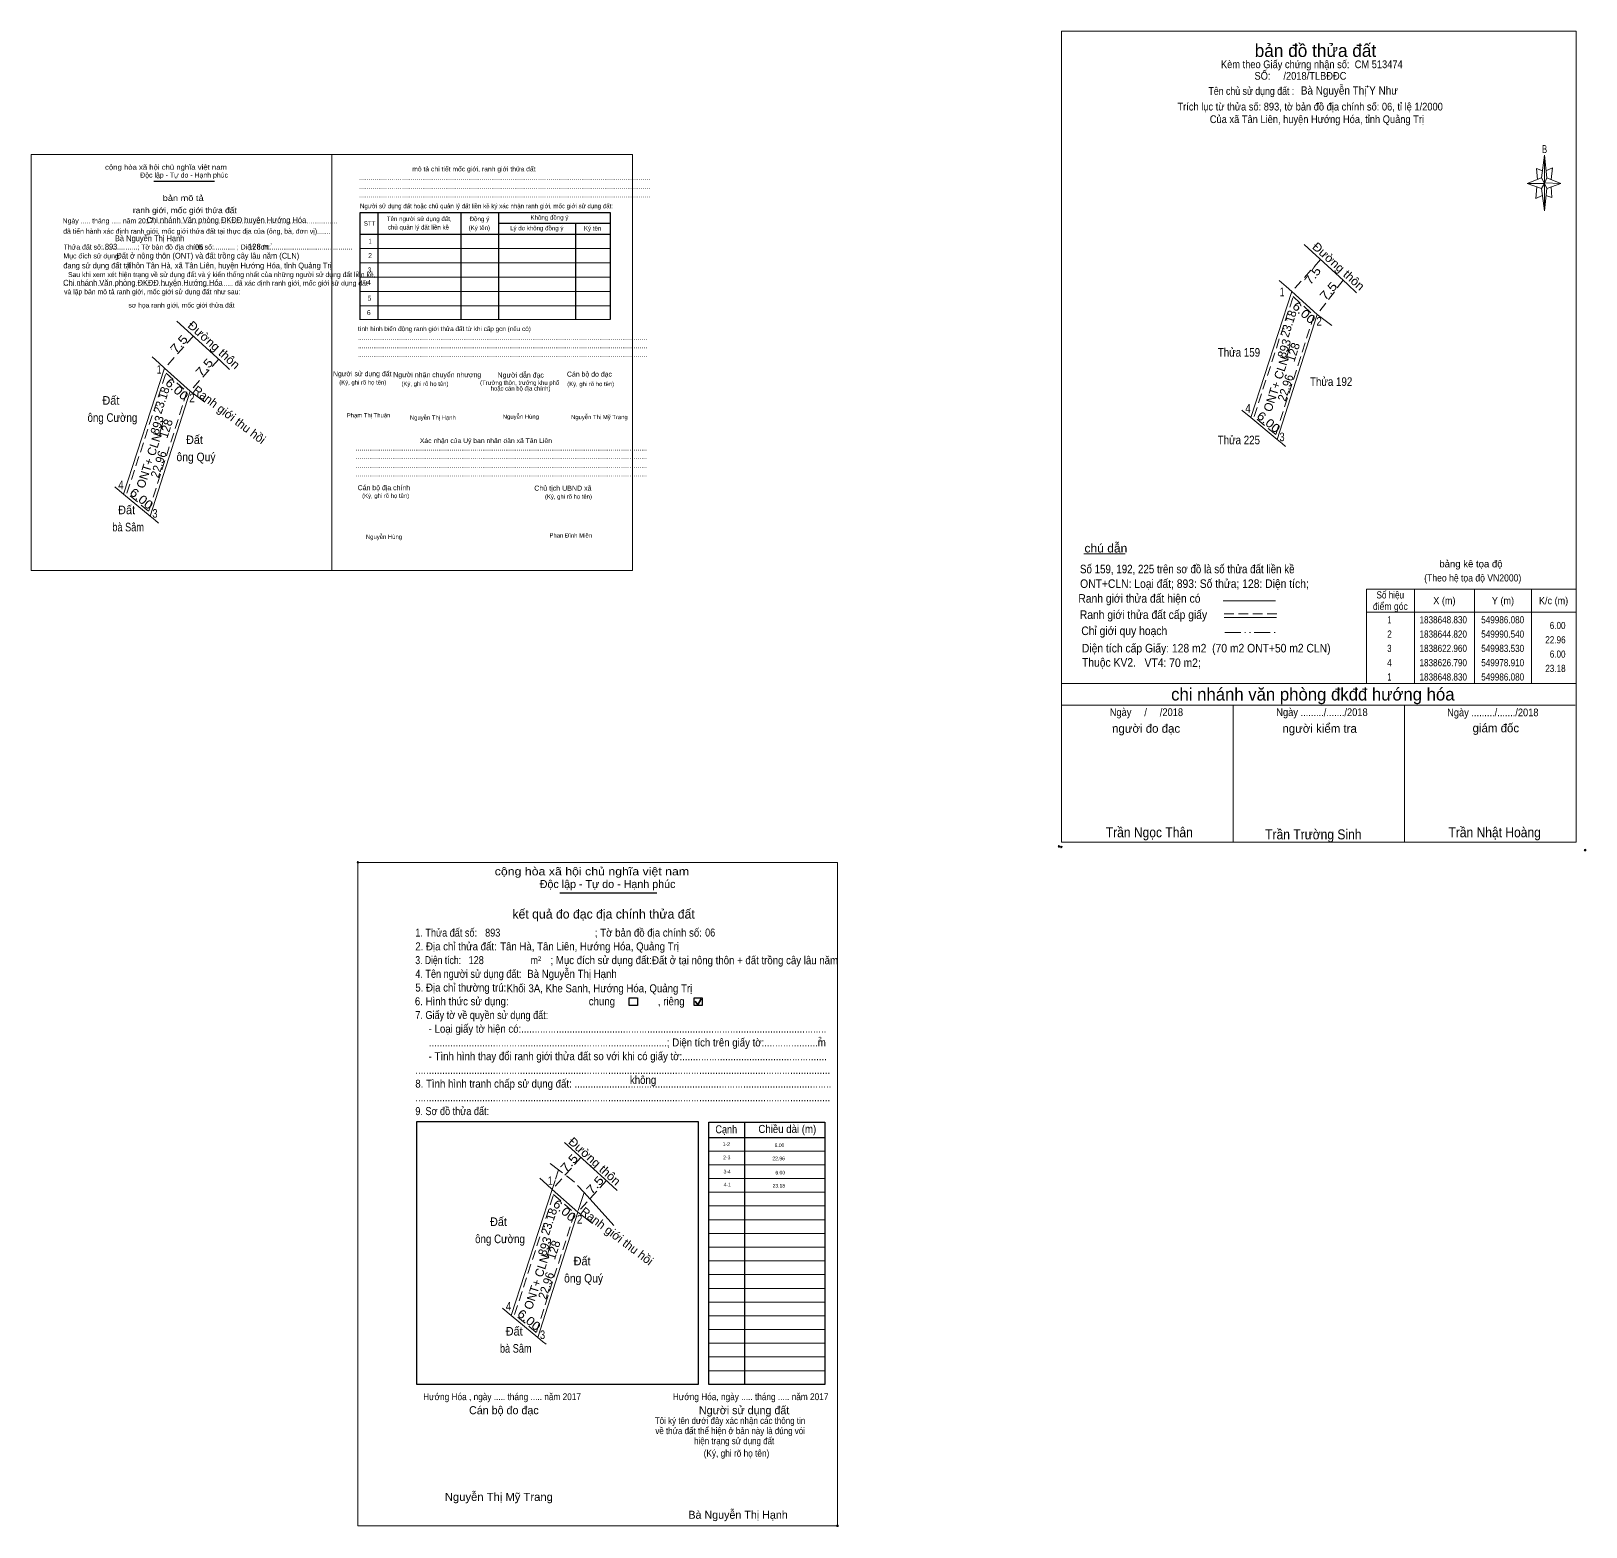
# Model space of a CAD drawing. Header units: metres. Extents: x 549766 to 550038, y 1838433 to 1838694.
import ezdxf
from ezdxf.enums import TextEntityAlignment as Align

# ---------------------------------------------------------------- set-up
doc = ezdxf.new("R2010")
doc.units = ezdxf.units.M
doc.header["$LTSCALE"] = 0.56
doc.header["$PDMODE"] = 32
doc.header["$PDSIZE"] = 0.28
doc.linetypes.add('DASH_DOUBLE_DOT', pattern=[9.2, 5, -1.2, 0.3, -1.2, 0.3, -1.2])
doc.linetypes.add('MEDIUM_DASHED', pattern=[4.5, 3, -1.5])
for name, color, linetype in [('1', 7, 'Continuous'), ('25', 7, 'Continuous'), ('30', 7, 'Continuous'), ('9', 7, 'Continuous')]:
    doc.layers.add(name, color=color, linetype=linetype)
for name, color, linetype, lineweight in [('15', 7, 'MEDIUM_DASHED', 13), ('17', 7, 'Continuous', 13), ('21', 7, 'Continuous', 13), ('28', 7, 'Continuous', 13), ('6', 7, 'Continuous', 13), ('63', 7, 'Continuous', 13), ('7', 7, 'Continuous', 13)]:
    doc.layers.add(name, color=color, linetype=linetype, lineweight=lineweight)

msp = doc.modelspace()

# ---------------------------------------------------------------- linework, layer by layer
at = {"layer": '15', "linetype": 'Continuous', "lineweight": 35}
msp.add_line((549999.26, 1838684.54), (549999.39, 1838684.8), dxfattribs=at)
at = {"layer": '15'}
for p, q in [((549991.1, 1838654.42), (549986.08, 1838648.83)), ((549995.07, 1838650.8), (549990.54, 1838644.82))]:
    msp.add_line(p, q, dxfattribs=at)
at = {"layer": '17'}
msp.add_line((549949.72, 1838602.99), (549956.96, 1838602.99), dxfattribs=at)
at = {"layer": '21'}
for p, q in [((550029.75, 1838668.73), (550030.27, 1838672.65)), ((550030.67, 1838668.73), (550033.15, 1838667.73)), ((550029.75, 1838666.85), (550027.27, 1838667.73)), ((550030.67, 1838666.85), (550030.27, 1838662.93)), ((550031.55, 1838665.25), (550030.55, 1838665.65)), ((550031.47, 1838667.13), (550031.55, 1838665.25))]:
    msp.add_line(p, q, dxfattribs=at)
for points in [[(550030.27, 1838672.65), (550030.67, 1838668.73), (550030.27, 1838667.73)], [(550030.27, 1838667.73), (550027.27, 1838667.73), (550029.75, 1838668.73), (550030.67, 1838666.85), (550033.15, 1838667.73), (550030.27, 1838667.85)], [(550030.27, 1838667.73), (550030.27, 1838662.93), (550029.75, 1838666.85)]]:
    msp.add_lwpolyline(points, close=True, dxfattribs=at)
for points in [[(550030.27, 1838667.73), (550029.75, 1838668.73), (550027.27, 1838667.73)], [(550029.95, 1838669.93), (550028.87, 1838670.33), (550029.07, 1838668.45)], [(550030.55, 1838669.93), (550031.67, 1838670.45), (550031.47, 1838668.45)], [(550028.95, 1838667.13), (550028.75, 1838665.13), (550029.87, 1838665.65)], [(550030.27, 1838667.73), (550030.67, 1838666.85), (550033.15, 1838667.73)]]:
    msp.add_lwpolyline(points, dxfattribs=at)
msp.add_point((550037.39, 1838551.17), dxfattribs=at)
at = {"layer": '28'}
for p, q in [((549945.83, 1838580.29), (550035.83, 1838580.29)), ((549945.83, 1838580.29), (550035.83, 1838580.29)), ((549945.83, 1838576.49), (550035.63, 1838576.49)), ((549945.83, 1838576.49), (550035.63, 1838576.49)), ((549945.83, 1838576.49), (550035.63, 1838576.49)), ((549945.83, 1838576.49), (550035.63, 1838576.49)), ((549945.83, 1838576.49), (550035.63, 1838576.49)), ((549945.83, 1838576.49), (550035.63, 1838576.49)), ((549975.83, 1838552.57), (549975.83, 1838576.49)), ((549975.83, 1838552.57), (549975.83, 1838576.49)), ((550005.83, 1838552.57), (550005.83, 1838576.49)), ((550005.83, 1838552.57), (550005.83, 1838576.49))]:
    msp.add_line(p, q, dxfattribs=at)
msp.add_lwpolyline([(549945.83, 1838694.37), (550035.83, 1838694.37), (550035.83, 1838552.57), (549945.83, 1838552.57)], close=True, dxfattribs=at)
msp.add_lwpolyline([(549945.83, 1838694.37), (550035.83, 1838694.37), (550035.83, 1838552.57), (549945.83, 1838552.57)], close=True, dxfattribs=at)
msp.add_lwpolyline([(550035.83, 1838552.57), (549945.83, 1838552.57), (549945.83, 1838576.49)], dxfattribs=at)
msp.add_lwpolyline([(550035.83, 1838552.57), (549945.83, 1838552.57), (549945.83, 1838576.49)], dxfattribs=at)
for p in [(549945.37, 1838551.81), (549945.77, 1838551.73)]:
    msp.add_point(p, dxfattribs=at)
at = {"layer": '6'}
for p, q in [((549974.11, 1838594.77), (549983.25, 1838594.77)), ((549974.25, 1838591.85), (549983.39, 1838591.85))]:
    msp.add_line(p, q, dxfattribs=at)
at = {"layer": '6', "linetype": 'MEDIUM_DASHED'}
msp.add_line((549974.25, 1838592.47), (549983.45, 1838592.47), dxfattribs=at)
at = {"layer": '63'}
for p, q in [((549985.12, 1838649.69), (549983.91, 1838650.77)), ((549986.08, 1838648.83), (549985.12, 1838649.69)), ((549990.54, 1838644.82), (549983.53, 1838622.96)), ((549790.2, 1838638.75), (549790.17, 1838638.77)), ((549985.19, 1838637.23), (549985.82, 1838639.54)), ((549788, 1838636.31), (549786.79, 1838637.39)), ((549788.96, 1838635.45), (549788, 1838636.31)), ((549793.42, 1838631.44), (549786.41, 1838609.58)), ((549977.41, 1838628.03), (549977.36, 1838628.07)), ((549978.91, 1838626.79), (549977.41, 1838628.03)), ((549788.07, 1838623.85), (549788.7, 1838626.16)), ((549983.53, 1838622.96), (549978.91, 1838626.79)), ((550035.83, 1838620.17), (550035.83, 1838580.29)), ((549780.29, 1838614.65), (549780.24, 1838614.69)), ((549781.79, 1838613.41), (549780.29, 1838614.65)), ((549786.41, 1838609.58), (549781.79, 1838613.41)), ((550007.53, 1838596.79), (550007.53, 1838580.29)), ((550018.03, 1838596.79), (550018.03, 1838580.29)), ((550028.03, 1838596.79), (550028.03, 1838580.29)), ((549999.13, 1838592.79), (550035.83, 1838592.79)), ((549857.85, 1838495.25), (549856.36, 1838496.38)), ((549857.99, 1838495.15), (549857.96, 1838495.17)), ((549855.79, 1838492.71), (549854.58, 1838493.79)), ((549856.75, 1838491.85), (549855.79, 1838492.71)), ((549867.51, 1838485.51), (549862.31, 1838491.28)), ((549861.21, 1838487.84), (549854.2, 1838465.98)), ((549855.86, 1838480.25), (549856.49, 1838482.56)), ((549848.08, 1838471.05), (549848.03, 1838471.09)), ((549849.58, 1838469.81), (549848.08, 1838471.05)), ((549854.2, 1838465.98), (549849.58, 1838469.81))]:
    msp.add_line(p, q, dxfattribs=at)
at = {"layer": '63', "linetype": 'MEDIUM_DASHED'}
for p, q in [((549793.99, 1838641.04), (549788.96, 1838635.45)), ((549798.42, 1838637), (549793.42, 1838631.44)), ((549861.77, 1838497.44), (549856.75, 1838491.85)), ((549866.21, 1838493.4), (549861.21, 1838487.84))]:
    msp.add_line(p, q, dxfattribs=at)
at = {"layer": '63', "linetype": 'DASH_DOUBLE_DOT'}
msp.add_line((549974.38, 1838589.21), (549983.58, 1838589.21), dxfattribs=at)
at = {"layer": '63'}
for points in [[(549997.43, 1838648.61), (549995.83, 1838650.11), (549988.23, 1838657.04)], [(549993.1, 1838642.88), (549990.54, 1838644.82), (549986.08, 1838648.83), (549978.91, 1838626.79)], [(549800.31, 1838635.23), (549798.71, 1838636.73), (549791.11, 1838643.66)], [(549795.98, 1838629.5), (549793.42, 1838631.44), (549788.96, 1838635.45), (549781.79, 1838613.41)], [(549985.01, 1838621.74), (549984.4, 1838622.24), (549983.53, 1838622.96)], [(549787.89, 1838608.36), (549787.28, 1838608.86), (549786.41, 1838609.58)], [(549868.1, 1838491.63), (549866.5, 1838493.13), (549858.9, 1838500.06)], [(549863.77, 1838485.9), (549861.21, 1838487.84), (549856.75, 1838491.85), (549849.58, 1838469.81)], [(549855.68, 1838464.76), (549855.07, 1838465.26), (549854.2, 1838465.98)]]:
    msp.add_lwpolyline(points, dxfattribs=at)
at = {"layer": '63', "linetype": 'MEDIUM_DASHED'}
for points in [[(549986.32, 1838647.94), (549989.97, 1838644.66), (549983.28, 1838623.82), (549979.49, 1838626.96)], [(549789.2, 1838634.56), (549792.85, 1838631.28), (549786.16, 1838610.44), (549782.37, 1838613.58)], [(549856.99, 1838490.96), (549860.64, 1838487.68), (549853.95, 1838466.84), (549850.16, 1838469.98)]]:
    msp.add_lwpolyline(points, close=True, dxfattribs=at)
at = {"layer": '63'}
msp.add_lwpolyline([(549999.13, 1838596.79), (550035.83, 1838596.79), (550035.83, 1838580.29), (549999.13, 1838580.29)], close=True, dxfattribs=at)
at = {"layer": '63', "linetype": 'MEDIUM_DASHED'}
for points in [[(549857.85, 1838495.25), (549857.25, 1838493.4), (549856.75, 1838491.85)], [(549862.31, 1838491.28), (549860.56, 1838493.2), (549857.85, 1838495.25)], [(549862.31, 1838491.28), (549861.82, 1838489.73), (549861.21, 1838487.84)]]:
    msp.add_lwpolyline(points, dxfattribs=at)
at = {"layer": '7', "lineweight": 25}
for p, q in [((549787.06, 1838668.14), (549797.7, 1838668.14)), ((549826.27, 1838662.6), (549826.27, 1838643.92)), ((549840.78, 1838662.52), (549840.78, 1838643.92)), ((549847.33, 1838662.52), (549847.33, 1838643.92)), ((549847.33, 1838660.79), (549866.95, 1838660.79)), ((549860.8, 1838660.79), (549860.8, 1838643.92)), ((549823.12, 1838658.88), (549866.95, 1838658.88)), ((549858.08, 1838543.71), (549875.04, 1838543.71)), ((549858.08, 1838543.71), (549875.04, 1838543.71)), ((549890.36, 1838503.63), (549890.36, 1838457.75)), ((549890.36, 1838503.63), (549890.36, 1838457.75)), ((549884.16, 1838500.95), (549904.44, 1838500.95)), ((549884.16, 1838500.95), (549904.44, 1838500.95))]:
    msp.add_line(p, q, dxfattribs=at)
at = {"layer": '7'}
for p, q in [((549823.12, 1838656.38), (549866.95, 1838656.38)), ((549823.12, 1838653.87), (549866.95, 1838653.87)), ((549823.12, 1838651.36), (549866.95, 1838651.36)), ((549823.12, 1838648.85), (549866.95, 1838648.85)), ((549823.05, 1838643.92), (549866.87, 1838643.92)), ((549823.12, 1838646.34), (549866.95, 1838646.34)), ((549884.16, 1838498.55), (549904.44, 1838498.55)), ((549884.16, 1838498.55), (549904.44, 1838498.55)), ((549884.16, 1838496.15), (549904.44, 1838496.15)), ((549884.16, 1838496.15), (549904.44, 1838496.15)), ((549884.16, 1838493.75), (549904.44, 1838493.75)), ((549884.16, 1838493.75), (549904.44, 1838493.75)), ((549884.16, 1838491.35), (549904.44, 1838491.35)), ((549884.16, 1838491.35), (549904.44, 1838491.35)), ((549884.16, 1838488.95), (549904.44, 1838488.95)), ((549884.16, 1838488.95), (549904.44, 1838488.95)), ((549884.16, 1838486.55), (549904.44, 1838486.55)), ((549884.16, 1838486.55), (549904.44, 1838486.55)), ((549884.16, 1838484.15), (549904.44, 1838484.15)), ((549884.16, 1838484.15), (549904.44, 1838484.15)), ((549884.16, 1838481.75), (549904.44, 1838481.75)), ((549884.16, 1838479.35), (549904.44, 1838479.35)), ((549884.16, 1838479.35), (549904.44, 1838479.35)), ((549884.16, 1838476.95), (549904.44, 1838476.95)), ((549884.16, 1838476.95), (549904.44, 1838476.95)), ((549884.16, 1838474.55), (549904.44, 1838474.55)), ((549884.16, 1838472.15), (549904.44, 1838472.15)), ((549884.16, 1838472.15), (549904.44, 1838472.15)), ((549884.16, 1838469.75), (549904.44, 1838469.75)), ((549884.16, 1838469.75), (549904.44, 1838469.75)), ((549884.16, 1838467.35), (549904.44, 1838467.35)), ((549884.16, 1838467.35), (549904.44, 1838467.35)), ((549884.16, 1838464.95), (549904.44, 1838464.95)), ((549884.16, 1838464.95), (549904.44, 1838464.95)), ((549884.16, 1838462.55), (549904.44, 1838462.55)), ((549884.16, 1838462.55), (549904.44, 1838462.55)), ((549884.16, 1838460.15), (549904.44, 1838460.15)), ((549884.16, 1838460.15), (549904.44, 1838460.15))]:
    msp.add_line(p, q, dxfattribs=at)
at = {"layer": '7', "lineweight": 35}
for p, q in [((549881.74, 1838524.75), (549882.22, 1838524.13)), ((549881.74, 1838524.75), (549882.22, 1838524.13)), ((549882.22, 1838524.13), (549882.8, 1838525.17)), ((549882.22, 1838524.13), (549882.8, 1838525.17))]:
    msp.add_line(p, q, dxfattribs=at)
at = {"layer": '7'}
for points in [[(549765.6, 1838672.8), (549818.19, 1838672.8), (549818.19, 1838600.06), (549765.6, 1838600.06)], [(549818.19, 1838672.8), (549870.78, 1838672.8), (549870.78, 1838600.06), (549818.19, 1838600.06)], [(549818.19, 1838672.8), (549870.78, 1838672.8), (549870.78, 1838600.06), (549818.19, 1838600.06)], [(549822.76, 1838549.03), (549906.63, 1838549.03), (549906.63, 1838433.03), (549822.76, 1838433.03)], [(549822.76, 1838549.03), (549906.63, 1838549.03), (549906.63, 1838433.03), (549822.76, 1838433.03)]]:
    msp.add_lwpolyline(points, close=True, dxfattribs=at)
at = {"layer": '7', "lineweight": 25}
msp.add_lwpolyline([(549866.95, 1838643.92), (549866.95, 1838662.6), (549823.12, 1838662.6), (549823.12, 1838643.92)], dxfattribs=at)
for points in [[(549870.22, 1838525.37), (549871.66, 1838525.37), (549871.66, 1838524.02), (549870.22, 1838524.02)], [(549870.22, 1838525.37), (549871.66, 1838525.37), (549871.66, 1838524.02), (549870.22, 1838524.02)], [(549881.55, 1838525.37), (549882.99, 1838525.37), (549882.99, 1838524.02), (549881.55, 1838524.02)], [(549881.55, 1838525.37), (549882.99, 1838525.37), (549882.99, 1838524.02), (549881.55, 1838524.02)], [(549833.04, 1838503.71), (549882.24, 1838503.71), (549882.24, 1838457.75), (549833.04, 1838457.75)], [(549833.04, 1838503.71), (549882.24, 1838503.71), (549882.24, 1838457.75), (549833.04, 1838457.75)], [(549884.16, 1838503.63), (549904.44, 1838503.63), (549904.44, 1838457.75), (549884.16, 1838457.75)], [(549884.16, 1838503.63), (549904.44, 1838503.63), (549904.44, 1838457.75), (549884.16, 1838457.75)]]:
    msp.add_lwpolyline(points, close=True, dxfattribs=at)
at = {"layer": '7'}
for p in [(549822.76, 1838549.03), (549906.63, 1838433.03)]:
    msp.add_point(p, dxfattribs=at)

# ---------------------------------------------------------------- texts
at = {"layer": '1'}
for s, height, width, p in [('Hướng Hóa , ngày ..... tháng ..... năm 2017', 1.2, 0.9, (549834.17, 1838455)), ('Nguyễn Thị Mỹ Trang', 1.4, 1.05, (549837.96, 1838437.39))]:
    msp.add_text(s, height=height, dxfattribs=dict(at, width=width)).set_placement(p)
msp.add_text('Bà Nguyễn Thị Hạnh', height=1.4, dxfattribs=at).set_placement((549880.56, 1838434.26))
at = {"layer": '15'}
for rotation, width, p in [(52.855, 1.15, (549990.337, 1838651.1721)), (48.075, 1.2, (549993.0593, 1838648.4189))]:
    msp.add_text('7.5', height=1.5, rotation=rotation, dxfattribs=dict(at, width=width)).set_placement(p, align=Align.CENTER)
at = {"layer": '21', "width": 0.7}
msp.add_text('B', height=1.378, dxfattribs=at).set_placement((550030.31, 1838673.05), align=Align.CENTER)
at = {"layer": '25', "width": 0.9}
for s, p in [('Chi nhánh Văn phòng ĐKĐĐ huyện Hướng Hóa', (549785.8, 1838660.84)), ('Đất ở nông thôn (ONT) và đất trồng cây lâu năm (CLN)', (549780.52, 1838654.6)), ('Chi nhánh Văn phòng ĐKĐĐ huyện Hướng Hóa', (549771.2, 1838649.88))]:
    msp.add_text(s, height=1, dxfattribs=at).set_placement(p)
at = {"layer": '28'}
for s, height, p in [('bản đồ thửa đất', 2.25, (549990.23, 1838689.85)), ('bản đồ thửa đất', 2.25, (549990.23, 1838689.85)), ('bảng kê tọa độ', 1.25, (550017.425, 1838600.6)), ('chi nhánh văn phòng đkđđ hướng hóa', 2.187, (549989.77, 1838577.33)), ('chi nhánh văn phòng đkđđ hướng hóa', 2.187, (549989.77, 1838577.33)), ('người đo đạc', 1.5, (549960.61, 1838571.69)), ('người đo đạc', 1.5, (549960.61, 1838571.69)), ('người kiểm tra', 1.5, (549990.96, 1838571.69)), ('người kiểm tra', 1.5, (549990.96, 1838571.69)), (' giám đốc', 1.5, (550021.5, 1838571.77))]:
    msp.add_text(s, height=height, dxfattribs=at).set_placement(p, align=Align.CENTER)
for s, height, width, p in [('Kèm theo Giấy chứng nhận số:  CM 513474', 1.35, 0.9, (549989.595, 1838687.89)), ('SỐ:     /2018/TLBĐĐC', 1.35, 0.9, (549987.605, 1838685.87)), ('Tên chủ sử dụng đất :', 1.35, 0.85, (549979.02, 1838683.22)), ('Trích lục từ thửa số: 893, tờ bản đồ địa chính số: 06, tỉ lệ 1/2000', 1.35, 0.9, (549989.305, 1838680.49)), ('Của xã Tân Liên, huyện Hướng Hóa, tỉnh Quảng Trị', 1.35, 0.9, (549990.485, 1838678.29)), ('(Theo hệ tọa độ VN2000)', 1.25, 0.9, (550017.74, 1838598.14)), ('Ngày     /     /2018', 1.35, 0.9, (549960.665, 1838574.61)), ('Ngày ........./......./2018', 1.35, 0.9, (549991.37, 1838574.61)), ('Ngày ........./......./2018', 1.35, 0.9, (550021.25, 1838574.57)), ('Trần Ngọc Thân', 1.75, 0.9, (549961.17, 1838553.41)), ('Trần Trường Sinh', 1.75, 0.9, (549989.86, 1838553.05)), ('Trần Nhật Hoàng', 1.75, 0.9, (550021.57, 1838553.41)), ('Trần Nhật Hoàng', 1.75, 0.9, (550021.57, 1838553.41))]:
    msp.add_text(s, height=height, dxfattribs=dict(at, width=width)).set_placement(p, align=Align.CENTER)
at = {"layer": '28', "width": 0.9}
msp.add_text('Bà Nguyễn Thị Y Như', height=1.44, dxfattribs=at).set_placement((549987.68, 1838683.27))
at = {"layer": '30'}
for s, width, p in [('1-2', 0.85, (549887.82, 1838499.44)), ('1-2', 0.85, (549887.82, 1838499.44)), ('6.00', 0.85, (549897.33, 1838499.26)), ('2-3', 0.85, (549887.91, 1838497.12)), ('2-3', 0.85, (549887.91, 1838497.12)), ('22.96', 0.85, (549897.43, 1838496.94)), ('3-4', 0.85, (549887.97, 1838494.64)), ('3-4', 0.85, (549887.97, 1838494.64)), ('6.00', 0.85, (549897.47, 1838494.46)), ('4-1', 0.8, (549887.97, 1838492.36)), ('23.18', 0.85, (549897.47, 1838492.16))]:
    msp.add_text(s, height=0.64, dxfattribs=dict(at, width=width)).set_placement(p, align=Align.RIGHT)
at = {"layer": '6'}
for s, height, width, p in [('Bà Nguyễn Thị Hạnh', 1, 0.9, (549780.26, 1838657.64)), ('Số 159, 192, 225 trên sơ đồ là số thửa đất liền kề', 1.5, 0.85, (549949.05, 1838599.57)), ('ONT+CLN: Loại đất; 893: Số thửa; 128: Diện tích;', 1.5, 0.9, (549949.07, 1838597.01)), ('Diện tích cấp Giấy: 128 m2  (70 m2 ONT+50 m2 CLN)', 1.5, 0.9, (549949.38, 1838585.73)), ('Thuộc KV2.', 1.5, 0.9, (549949.4, 1838583.24)), ('VT4: 70 m2;', 1.5, 0.9, (549960.34, 1838583.18)), ('Đất ở tại nông thôn + đất trồng cây lâu năm', 1.4, 0.9, (549874.2, 1838531.22)), ('Bà Nguyễn Thị Hạnh', 1.4, 0.9, (549852.38, 1838528.84))]:
    msp.add_text(s, height=height, dxfattribs=dict(at, width=width)).set_placement(p)
for s, width, p in [('chú dẫn', 1.05, (549953.58, 1838603.21)), ('Ranh giới thửa đất hiện có ', 0.9, (549959.69, 1838594.43)), ('Ranh giới thửa đất cấp giấy', 0.9, (549960.15, 1838591.59)), ('Chỉ giới quy hoạch', 0.9, (549956.79, 1838588.77))]:
    msp.add_text(s, height=1.5, dxfattribs=dict(at, width=width)).set_placement(p, align=Align.CENTER)
at = {"layer": '63'}
for s, rotation, width, p in [('Đường thôn', 318.041, 1.05, (549993.7636, 1838652.6864)), ('6.00', 318.041, 1.15, (549987.7286, 1838644.5689)), ('23.18', 71.979, 0.95, (549986.2327, 1838642.983)), ('7.5', 48.018, 1.2, (549792.0213, 1838639.1683)), ('Đường thôn', 318.041, 1.05, (549797.0736, 1838638.9264)), ('7.5', 48.036, 1.2, (549796.4507, 1838635.0685)), ('6.00', 318.041, 1.15, (549790.6086, 1838631.1889)), ('22.96', 72.22, 0.95, (549985.7263, 1838631.786)), ('23.18', 71.979, 0.95, (549789.1127, 1838629.603)), ('6.00', 320.341, 1.15, (549981.5564, 1838625.4274)), ('22.96', 72.22, 0.95, (549788.6063, 1838618.406)), ('6.00', 320.341, 1.15, (549784.4364, 1838612.0474)), ('Đường thôn', 318.041, 1.05, (549863.6536, 1838496.2064)), ('7.5', 48.075, 1.2, (549860.2793, 1838495.9489)), ('7.5', 48.036, 1.2, (549864.7907, 1838492.1085)), ('6.00', 318.041, 1.15, (549858.3986, 1838487.5889)), ('23.18', 71.979, 0.95, (549856.9027, 1838486.003)), ('22.96', 72.22, 0.95, (549856.3963, 1838474.806)), ('6.00', 320.341, 1.15, (549852.2264, 1838468.4474))]:
    msp.add_text(s, height=1.5, rotation=rotation, dxfattribs=dict(at, width=width)).set_placement(p, align=Align.CENTER)
for s, height, width, p in [(' 1', 1.5, 0.75, (549984.81, 1838648.02)), (' 2', 1.5, 0.85, (549991.34, 1838642.86)), (' 1', 1.5, 0.75, (549788.42, 1838634.46)), (' 2', 1.5, 0.85, (549794.22, 1838629.48)), (' 4', 1.5, 0.85, (549978.91, 1838627.66)), (' 3', 1.5, 0.8, (549984.83, 1838622.67)), (' 4', 1.5, 0.85, (549781.79, 1838614.28)), (' 3', 1.5, 0.8, (549787.71, 1838609.29)), ('6.00', 1.25, 0.85, (550033.97, 1838589.82)), ('22.96', 1.25, 0.85, (550033.98, 1838587.32)), ('6.00', 1.25, 0.85, (550033.97, 1838584.82)), ('23.18', 1.25, 0.85, (550033.98, 1838582.32)), (' 1', 1.5, 0.75, (549856.82, 1838492.65)), (' 2', 1.5, 0.85, (549862.01, 1838485.88)), (' 4', 1.5, 0.85, (549849.58, 1838470.68)), (' 3', 1.5, 0.8, (549855.5, 1838465.69))]:
    msp.add_text(s, height=height, dxfattribs=dict(at, width=width)).set_placement(p, align=Align.RIGHT)
for s, height, width, p in [('Thửa 159', 1.5, 0.85, (549976.85, 1838637.45)), ('Thửa 192', 1.5, 0.85, (549992.975, 1838632.34)), ('Đất ', 1.5, 0.95, (549779.82, 1838629.05)), ('ông Cường', 1.5, 0.85, (549779.82, 1838626.05)), ('Đất ', 1.5, 0.95, (549794.44, 1838622.17)), ('Thửa 225', 1.5, 0.85, (549976.83, 1838622.13)), ('ông Quý', 1.5, 0.9, (549794.44, 1838619.17)), ('Đất ', 1.5, 0.95, (549782.57, 1838609.9)), ('bà Sâm', 1.5, 0.8, (549782.575, 1838606.9)), ('Số hiệu', 1.25, 0.85, (550003.32, 1838595.17)), ('X (m)', 1.25, 0.95, (550012.78, 1838594.17)), ('Y (m)', 1.25, 0.95, (550023.025, 1838594.17)), ('K/c (m)', 1.25, 0.95, (550031.875, 1838594.17)), ('điểm góc', 1.25, 0.9, (550003.33, 1838593.17)), (' 2', 1.25, 0.85, (550002.985, 1838588.32)), (' 1', 1.25, 0.75, (550002.98, 1838590.82)), ('1838648.830', 1.25, 0.85, (550012.58, 1838590.82)), ('1838644.820', 1.25, 0.85, (550012.58, 1838588.32)), ('549986.080', 1.25, 0.85, (550022.98, 1838590.82)), ('549990.540', 1.25, 0.85, (550022.98, 1838588.32)), (' 3', 1.25, 0.8, (550002.975, 1838585.82)), ('1838622.960', 1.25, 0.85, (550012.58, 1838585.82)), ('549983.530', 1.25, 0.85, (550022.98, 1838585.82)), (' 4', 1.25, 0.85, (550002.98, 1838583.32)), ('1838626.790', 1.25, 0.85, (550012.58, 1838583.32)), ('549978.910', 1.25, 0.85, (550022.98, 1838583.32)), (' 1', 1.25, 0.75, (550002.98, 1838580.82)), ('1838648.830', 1.25, 0.85, (550012.58, 1838580.82)), ('549986.080', 1.25, 0.85, (550022.98, 1838580.82)), ('Đất ', 1.5, 0.95, (549847.61, 1838485.45)), ('ông Cường', 1.5, 0.85, (549847.61, 1838482.45)), ('Đất ', 1.5, 0.95, (549862.23, 1838478.57)), ('ông Quý', 1.5, 0.9, (549862.23, 1838475.57)), ('Đất ', 1.5, 0.95, (549850.36, 1838466.3)), ('bà Sâm', 1.5, 0.8, (549850.365, 1838463.3))]:
    msp.add_text(s, height=height, dxfattribs=dict(at, width=width)).set_placement(p, align=Align.CENTER)
for s, rotation, p in [('893', 71.979, (549985.4701, 1838638.648)), ('128', 72.22, (549987.037, 1838638.021)), ('ONT+ CLN', 71.979, (549984.0567, 1838632.413)), (' Ranh giới thu hồi', 322.845, (549799.597, 1838626.8496)), ('893', 71.979, (549788.3501, 1838625.268)), ('ONT+ CLN', 71.979, (549786.9367, 1838619.033)), (' Ranh giới thu hồi', 322.845, (549867.387, 1838483.2496)), ('893', 71.979, (549856.1401, 1838481.668)), ('ONT+ CLN', 71.979, (549854.7267, 1838475.433))]:
    msp.add_text(s, height=1.5, rotation=rotation, dxfattribs=at).set_placement(p, align=Align.CENTER)
at = {"layer": '7'}
for s, height, width, p in [('cộng hòa xã hội chủ nghĩa việt nam', 0.8779, 1.15, (549778.54, 1838670.14)), ('........................................................................................................................................................', 0.8779, 0.9, (549822.96, 1838668.32)), ('........................................................................................................................................................', 0.8779, 0.9, (549822.96, 1838666.8)), ('........................................................................................................................................................', 0.8779, 0.9, (549822.96, 1838665.3)), ('Ngày ..... tháng ..... năm 2017, ..............................................................................................', 0.8775, 0.9, (549771.12, 1838660.76)), ('STT', 0.7776, 1.05, (549823.78, 1838660.36)), ('(Ký tên)', 0.7776, 0.9, (549842.12, 1838659.6)), ('Đồng ý', 0.7776, 1.05, (549842.28, 1838661.14)), ('Lý do không đồng ý', 0.7776, 0.9, (549849.38, 1838659.54)), ('Ký tên', 0.7776, 0.9, (549862.3, 1838659.5)), (' đã tiến hành xác định ranh giới, mốc giới thửa đất tại thực địa của (ông, bà, đơn vị)........', 0.878, 0.9, (549770.88, 1838658.94)), ('Thửa đất số:..................; Tờ bản đồ địa chính số:........... ; Diện tích:...........................................', 0.878, 0.9, (549771.3, 1838656.18)), ('Mục đích sử dụng:', 0.88, 0.9, (549771.26, 1838654.62)), ('893', 1, 0.85, (549778.52, 1838656.18)), ('06', 1, 0.85, (549794.28, 1838656.1)), ('2', 0.4, 0.8, (549807.44, 1838656.84)), ('đang sử dụng đất tại ', 1, 0.85, (549771.24, 1838652.88)), ('Sau khi xem xét hiện trạng về sử dụng đất và ý kiến thống nhất của những người sử dụng đất liền kề,', 0.8779, 0.85, (549772.06, 1838651.36)), ('Thôn Tân Hà, xã Tân Liên, huyện Hướng Hóa, tỉnh Quảng Trị', 1, 0.9, (549782.38, 1838652.88)), ('......................................................................................... đã xác định ranh giới, mốc giới sử dụng đất', 0.876, 0.9, (549771.16, 1838649.86)), (' và lập bản mô tả ranh giới, mốc giới sử dụng đất như sau:', 0.878, 0.85, (549771.04, 1838648.36)), ('.......................................................................................................................................................', 0.8779, 0.9, (549822.76, 1838640.42)), ('.......................................................................................................................................................', 0.8779, 0.9, (549822.76, 1838638.92)), ('.......................................................................................................................................................', 0.8779, 0.9, (549822.76, 1838637.42)), ('(Ký, ghi rõ họ tên)', 0.7525, 0.9, (549819.5, 1838632.58)), ('(Ký, ghi rõ họ tên)', 0.7525, 0.9, (549830.38, 1838632.34)), ('(Ký, ghi rõ họ tên)', 0.7525, 0.9, (549859.36, 1838632.3)), ('Phạm Thị Thuận', 0.75, 0.9, (549820.82, 1838626.82)), ('Nguyễn Hùng', 0.7525, 0.9, (549848.1, 1838626.58)), ('Nguyễn Thị Hạnh', 0.75, 0.9, (549831.86, 1838626.42)), ('Nguyễn Thị Mỹ Trang', 0.75, 0.9, (549860.04, 1838626.52)), ('........................................................................................................................................................', 0.8779, 0.9, (549822.4, 1838621.04)), ('........................................................................................................................................................', 0.8779, 0.9, (549822.4, 1838619.54)), ('........................................................................................................................................................', 0.8779, 0.9, (549822.4, 1838618.04)), ('........................................................................................................................................................', 0.8779, 0.9, (549822.4, 1838616.52)), ('Chủ tịch UBND xã', 0.88, 1.05, (549853.6, 1838614.02)), ('(Ký, ghi rõ họ tên)', 0.7525, 0.9, (549823.5, 1838612.76)), ('(Ký, ghi rõ họ tên)', 0.7525, 0.9, (549855.48, 1838612.6)), ('Nguyễn Hùng', 0.7525, 0.9, (549824.16, 1838605.58)), ('Phan Đình Miên', 0.7525, 0.95, (549856.26, 1838605.82)), ('cộng hòa xã hội chủ nghĩa việt nam', 1.4, 1.15, (549846.69, 1838546.76)), ('cộng hòa xã hội chủ nghĩa việt nam', 1.4, 1.15, (549846.69, 1838546.76)), ('2. Địa chỉ thửa đất:', 1.4, 0.9, (549832.8, 1838533.64)), ('2. Địa chỉ thửa đất:', 1.4, 0.9, (549832.8, 1838533.64)), ('1. Thửa đất số:', 1.4, 0.85, (549832.8, 1838536.04)), ('1. Thửa đất số:', 1.4, 0.85, (549832.8, 1838536.04)), ('893', 1.4, 0.85, (549845.01, 1838536.04)), ('Tân Hà, Tân Liên, Hướng Hóa, Quảng Trị', 1.4, 0.9, (549847.64, 1838533.64)), ('; Tờ bản đồ địa chính số:', 1.4, 0.9, (549864.21, 1838536.04)), ('; Tờ bản đồ địa chính số:', 1.4, 0.9, (549864.21, 1838536.04)), ('06', 1.4, 0.85, (549883.48, 1838536.06)), ('3. Diện tích:', 1.4, 0.8, (549832.8, 1838531.24)), ('3. Diện tích:', 1.4, 0.8, (549832.8, 1838531.24)), ('m', 1.4, 0.8, (549852.98, 1838531.24)), ('m', 1.4, 0.8, (549852.98, 1838531.24)), ('2', 0.7999, 0.8, (549854.24, 1838531.8)), ('2', 0.7999, 0.8, (549854.24, 1838531.8)), ('; Mục đích sử dụng đất:', 1.4, 0.9, (549856.45, 1838531.24)), ('; Mục đích sử dụng đất:', 1.4, 0.9, (549856.45, 1838531.24)), ('4. Tên người sử dụng đất:', 1.4, 0.85, (549832.8, 1838528.84)), ('4. Tên người sử dụng đất:', 1.4, 0.85, (549832.8, 1838528.84)), ('5. Địa chỉ thường trú:', 1.4, 0.9, (549832.8, 1838526.44)), ('5. Địa chỉ thường trú:', 1.4, 0.9, (549832.8, 1838526.44)), ('Khối 3A, Khe Sanh, Hướng Hóa, Quảng Trị', 1.4, 0.9, (549848.75, 1838526.31)), ('6. Hình thức sử dụng:', 1.4, 0.9, (549832.72, 1838524.04)), ('6. Hình thức sử dụng:', 1.4, 0.9, (549832.72, 1838524.04)), ('chung                , riêng', 1.4, 0.9, (549863.14, 1838524.04)), ('chung                , riêng', 1.4, 0.9, (549863.14, 1838524.04)), ('7. Giấy tờ về quyền sử dụng đất:', 1.4, 0.85, (549832.8, 1838521.64)), ('7. Giấy tờ về quyền sử dụng đất:', 1.4, 0.85, (549832.8, 1838521.64)), ('     - Loại giấy tờ hiện có:..................................................................................................................', 1.4, 0.9, (549832.8, 1838519.24)), ('     - Loại giấy tờ hiện có:..................................................................................................................', 1.4, 0.9, (549832.8, 1838519.24)), ('     - Tình hình thay đổi ranh giới thửa đất so với khi có giấy tờ:......................................................', 1.4, 0.9, (549832.8, 1838514.44)), ('     .........................................................................................; Diện tích trên giấy tờ:....................m', 1.4, 0.9, (549832.8, 1838516.84)), ('     .........................................................................................; Diện tích trên giấy tờ:....................m', 1.4, 0.9, (549832.8, 1838516.84)), ('2', 0.7999, 0.8, (549903.28, 1838517.72)), ('2', 0.7999, 0.8, (549903.28, 1838517.72)), ('8. Tình hình tranh chấp sử dụng đất: ................................................................................................', 1.4, 0.9, (549832.8, 1838509.64)), ('8. Tình hình tranh chấp sử dụng đất: ................................................................................................', 1.4, 0.9, (549832.8, 1838509.64)), ('...........................................................................................................................................................', 1.4, 0.9, (549832.8, 1838512.04)), ('không', 1.4, 0.9, (549870.34, 1838510.3)), ('không', 1.4, 0.9, (549870.34, 1838510.3)), ('9. Sơ đồ thửa đất:', 1.4, 0.85, (549832.8, 1838504.84)), ('9. Sơ đồ thửa đất:', 1.4, 0.85, (549832.8, 1838504.84)), ('...........................................................................................................................................................', 1.4, 0.9, (549832.8, 1838507.24)), ('...........................................................................................................................................................', 1.4, 0.9, (549832.8, 1838507.24)), ('Cạnh', 1.4, 0.85, (549885.28, 1838501.66)), ('Cạnh', 1.4, 0.85, (549885.28, 1838501.66)), ('Chiều dài (m)', 1.4, 0.9, (549892.8, 1838501.72)), ('Chiều dài (m)', 1.4, 0.9, (549892.8, 1838501.72)), ('Hướng Hóa, ngày ..... tháng ..... năm 2017', 1.2, 0.9, (549877.84, 1838455)), ('(Ký, ghi rõ họ tên)', 1.2, 0.9, (549883.23, 1838445.12)), ('(Ký, ghi rõ họ tên)', 1.2, 0.9, (549883.23, 1838445.12))]:
    msp.add_text(s, height=height, dxfattribs=dict(at, width=width)).set_placement(p)
for s, height, p in [('Độc lập - Tự do - Hạnh phúc', 0.8779, (549784.68, 1838668.76)), ('Người sử dụng đất hoặc chủ quản lý đất liền kề ký xác nhận ranh giới, mốc giới sử dụng đất:', 0.7776, (549823.12, 1838663.4)), ('Tên người sử dụng đất,', 0.7776, (549827.82, 1838661.16)), ('chủ quản lý đất liền kề', 0.7776, (549828, 1838659.68)), ('Không đồng ý', 0.7776, (549852.94, 1838661.38)), ('tình hình biến động ranh giới thửa đất từ khi cấp gcn (nếu có)', 0.8026, (549822.76, 1838641.92)), ('Người sử dụng đất', 0.878, (549818.4, 1838634.02)), ('Người nhận chuyển nhượng', 0.88, (549828.94, 1838633.86)), ('Người dẫn đạc', 0.88, (549847.19, 1838633.8)), ('Cán bộ đo đạc', 0.876, (549859.32, 1838633.96)), ('Cán bộ địa chính', 0.878, (549822.72, 1838614.1)), ('Độc lập - Tự do - Hạnh phúc', 1.4, (549854.56, 1838544.54)), ('Độc lập - Tự do - Hạnh phúc', 1.4, (549854.56, 1838544.54)), ('Cán bộ đo đạc', 1.4, (549842.2, 1838452.54)), ('Cán bộ đo đạc', 1.4, (549842.2, 1838452.54)), ('Người sử dụng đất', 1.4, (549882.4, 1838452.54)), ('Người sử dụng đất', 1.4, (549882.4, 1838452.54))]:
    msp.add_text(s, height=height, dxfattribs=at).set_placement(p)
for s, height, width, p in [('mô tả chi tiết mốc giới, ranh giới thửa đất', 0.8026, 1.1, (549843.045, 1838669.86)), ('bản mô tả', 1.003, 1.2, (549792.195, 1838664.68)), ('ranh giới, mốc giới thửa đất', 1.003, 1.1, (549792.485, 1838662.54)), ('1', 0.8779, 0.65, (549824.88, 1838657.18)), ('2', 0.8779, 0.8, (549824.885, 1838654.68)), ('3', 0.878, 0.75, (549824.785, 1838652.16)), ('4', 0.878, 0.8, (549824.69, 1838649.96)), ('sơ họa ranh giới, mốc giới thửa đất', 0.8026, 1.1, (549791.895, 1838646.04)), ('5', 0.878, 0.75, (549824.79, 1838647.22)), ('6', 0.878, 0.8, (549824.665, 1838644.72)), ('(Trưởng thôn, trưởng khu phố', 0.7525, 0.9, (549851.04, 1838632.52)), ('hoặc cán bộ địa chính)', 0.7525, 0.9, (549851.205, 1838631.52)), ('Xác nhận của Uỷ ban nhân dân xã Tân Liên', 0.805, 1.1, (549845.155, 1838622.36)), ('Tôi ký tên dưới đây xác nhận các thông tin', 1.157, 0.9, (549887.84, 1838450.84)), ('Tôi ký tên dưới đây xác nhận các thông tin', 1.157, 0.9, (549887.84, 1838450.84)), ('về thửa đất thể hiện ở bản này là đúng vói', 1.157, 0.9, (549887.865, 1838449.06)), ('về thửa đất thể hiện ở bản này là đúng vói', 1.157, 0.9, (549887.865, 1838449.06)), ('hiện trạng sử dụng đất', 1.157, 0.9, (549888.565, 1838447.3)), ('hiện trạng sử dụng đất', 1.157, 0.9, (549888.565, 1838447.3))]:
    msp.add_text(s, height=height, dxfattribs=dict(at, width=width)).set_placement(p, align=Align.CENTER)
for s, height, p in [('kết quả đo đạc địa chính thửa đất', 1.6, (549865.725, 1838539.2)), ('kết quả đo đạc địa chính thửa đất', 1.6, (549865.725, 1838539.2)), ('.', 0.4001, (549906.6337, 1838432.84)), ('.', 0.4001, (549906.6337, 1838432.84))]:
    msp.add_text(s, height=height, dxfattribs=at).set_placement(p, align=Align.CENTER)
at = {"layer": '9'}
for s, height, width, p in [(' 128 m', 1, 0.9, (549803.2, 1838656.18)), ('128', 1.4, 0.85, (549842.12, 1838531.24))]:
    msp.add_text(s, height=height, dxfattribs=dict(at, width=width)).set_placement(p)
for p in [(549789.917, 1838624.641), (549857.707, 1838481.041)]:
    msp.add_text('128', height=1.5, rotation=72.22, dxfattribs=at).set_placement(p, align=Align.CENTER)

doc.saveas('drawing.dxf')
